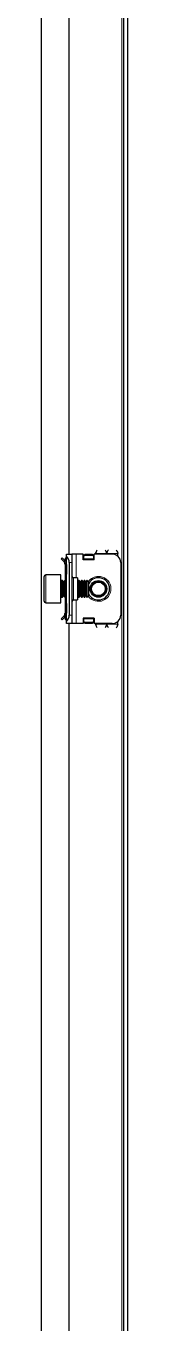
# Model space of a CAD drawing. Header units: millimetres. Extents: x -470 to 1925, y -869 to 1304.
# Drawn here: x 1893.2 to 1924.2, y 273.4 to 740.6 of the extents above; entities that cross this region are included whole.
import ezdxf

# ---------------------------------------------------------------- set-up
doc = ezdxf.new("R2010")
doc.units = ezdxf.units.MM

msp = doc.modelspace()

# ---------------------------------------------------------------- linework, layer by layer
at = {"color": 7, "linetype": 'Continuous', "lineweight": 25}
for p, q in [((1922.74, 1205.83), (1922.74, -755.17)), ((1924.24, 1205.83), (1924.24, -755.17)), ((1893.24, -724.17), (1893.24, 1174.83)), ((1903.24, 550.33), (1903.24, 1125.33)), ((1900.68, 548.97), (1900.32, 548.62)), ((1901.3, 547.64), (1900.32, 548.62)), ((1901.65, 547.99), (1900.68, 548.97)), ((1901.3, 547.64), (1901.65, 547.99)), ((1901.74, 548.33), (1901.74, 547.94)), ((1902.03, 549.04), (1902.24, 549.24)), ((1902.24, 550.33), (1904.24, 550.33)), ((1902.24, 549.57), (1902.24, 550.33)), ((1902.24, 526.09), (1902.24, 549.57)), ((1903.24, 547.33), (1903.24, 528.33)), ((1904.24, 550.33), (1904.24, 547.33)), ((1905.74, 550.33), (1904.24, 550.33)), ((1904.24, 547.33), (1904.24, 528.33)), ((1908.24, 550.33), (1905.74, 550.33)), ((1908.24, 548.33), (1908.24, 550.33)), ((1912.24, 548.33), (1908.24, 548.33)), ((1908.49, 549.95), (1908.99, 550.31)), ((1908.99, 549.95), (1908.49, 549.6)), ((1908.49, 549.6), (1908.49, 549.95)), ((1908.49, 548.68), (1908.49, 549.6)), ((1908.49, 548.33), (1908.49, 548.68)), ((1908.99, 550.31), (1908.99, 549.95)), ((1908.99, 550.31), (1911.49, 550.31)), ((1908.99, 549.95), (1911.49, 549.95)), ((1911.49, 549.95), (1911.49, 550.31)), ((1911.49, 550.31), (1911.99, 549.95)), ((1911.99, 549.6), (1911.49, 549.95)), ((1911.99, 549.95), (1911.99, 549.6)), ((1911.99, 549.6), (1911.99, 548.68)), ((1911.99, 548.68), (1911.99, 548.33)), ((1912.04, 550.21), (1912.04, 548.33)), ((1912.24, 550.21), (1912.04, 550.21)), ((1912.24, 548.33), (1912.24, 550.33)), ((1918.74, 550.33), (1912.24, 550.33)), ((1912.74, 550.33), (1912.74, 550.58)), ((1920.74, 549.57), (1920.74, 550.58)), ((1921.74, 547.33), (1921.74, 528.33)), ((1894.24, 533.43), (1894.24, 542.23)), ((1900.24, 542.83), (1894.84, 542.83)), ((1900.24, 532.83), (1900.24, 542.83)), ((1901.74, 546.58), (1902.24, 546.58)), ((1901.74, 546.58), (1901.74, 543.08)), ((1902.24, 543.08), (1901.74, 543.08)), ((1901.74, 543.08), (1901.74, 540.83)), ((1902.24, 546.58), (1902.24, 543.08)), ((1900.85, 540.83), (1900.49, 540.83)), ((1901.24, 540.28), (1900.85, 540.83)), ((1900.85, 540.36), (1900.85, 540.83)), ((1900.85, 534.83), (1900.85, 540.36)), ((1901.63, 540.83), (1901.24, 540.28)), ((1901.24, 539.89), (1901.24, 540.28)), ((1901.24, 535.38), (1901.24, 539.89)), ((1901.85, 540.83), (1901.63, 540.83)), ((1901.63, 540.36), (1901.63, 540.83)), ((1901.63, 534.83), (1901.63, 540.36)), ((1902.24, 540.28), (1901.85, 540.83)), ((1901.85, 540.36), (1901.85, 540.83)), ((1901.85, 534.83), (1901.85, 540.36)), ((1906.24, 541.83), (1904.74, 541.83)), ((1906.24, 541.83), (1906.24, 533.83)), ((1906.63, 540.83), (1906.24, 540.28)), ((1906.85, 540.83), (1906.63, 540.83)), ((1906.63, 540.36), (1906.63, 540.83)), ((1906.63, 534.83), (1906.63, 540.36)), ((1907.24, 540.28), (1906.85, 540.83)), ((1906.85, 540.36), (1906.85, 540.83)), ((1906.85, 534.83), (1906.85, 540.36)), ((1907.63, 540.83), (1907.24, 540.28)), ((1907.24, 539.89), (1907.24, 540.28)), ((1907.24, 535.38), (1907.24, 539.89)), ((1907.85, 540.83), (1907.63, 540.83)), ((1907.63, 540.36), (1907.63, 540.83)), ((1907.63, 534.83), (1907.63, 540.36)), ((1908.24, 540.28), (1907.85, 540.83)), ((1907.85, 540.36), (1907.85, 540.83)), ((1907.85, 534.83), (1907.85, 540.36)), ((1908.63, 540.83), (1908.24, 540.28)), ((1908.24, 539.89), (1908.24, 540.28)), ((1908.24, 535.38), (1908.24, 539.89)), ((1908.85, 540.83), (1908.63, 540.83)), ((1908.63, 540.36), (1908.63, 540.83)), ((1908.63, 534.83), (1908.63, 540.36)), ((1909.24, 540.28), (1908.85, 540.83)), ((1908.85, 540.36), (1908.85, 540.83)), ((1908.85, 534.83), (1908.85, 540.36)), ((1909.63, 540.83), (1909.24, 540.28)), ((1909.24, 539.89), (1909.24, 540.28)), ((1909.24, 535.38), (1909.24, 539.89)), ((1909.68, 540.83), (1909.63, 540.83)), ((1909.63, 540.36), (1909.63, 540.83)), ((1909.63, 534.83), (1909.63, 540.36)), ((1910.24, 540.28), (1909.68, 540.83)), ((1909.68, 534.83), (1909.68, 540.83)), ((1910.24, 535.38), (1910.24, 540.28)), ((1894.84, 532.83), (1900.24, 532.83)), ((1900.49, 534.83), (1900.85, 534.83)), ((1900.85, 534.83), (1901.24, 535.38)), ((1901.24, 535.38), (1901.63, 534.83)), ((1901.63, 534.83), (1901.85, 534.83)), ((1901.74, 534.83), (1901.74, 532.58)), ((1901.85, 534.83), (1902.24, 535.38)), ((1904.74, 533.83), (1906.24, 533.83)), ((1906.24, 535.38), (1906.63, 534.83)), ((1906.63, 534.83), (1906.85, 534.83)), ((1906.85, 534.83), (1907.24, 535.38)), ((1907.24, 535.38), (1907.63, 534.83)), ((1907.63, 534.83), (1907.85, 534.83)), ((1907.85, 534.83), (1908.24, 535.38)), ((1908.24, 535.38), (1908.63, 534.83)), ((1908.63, 534.83), (1908.85, 534.83)), ((1908.85, 534.83), (1909.24, 535.38)), ((1909.24, 535.38), (1909.63, 534.83)), ((1909.63, 534.83), (1909.68, 534.83)), ((1909.68, 534.83), (1910.24, 535.38)), ((1901.3, 528.02), (1900.32, 527.04)), ((1901.3, 528.02), (1901.65, 527.67)), ((1901.74, 532.58), (1902.24, 532.58)), ((1901.74, 532.58), (1901.74, 529.08)), ((1901.74, 529.08), (1902.24, 529.08)), ((1902.24, 532.58), (1902.24, 529.08)), ((1904.24, 528.33), (1904.24, 525.33)), ((1900.68, 526.69), (1900.32, 527.04)), ((1901.65, 527.67), (1900.68, 526.69)), ((1901.74, 527.33), (1901.74, 527.79)), ((1902.24, 526.42), (1902.03, 526.62)), ((1902.24, 525.33), (1902.24, 526.09)), ((1904.24, 525.33), (1902.24, 525.33)), ((1903.24, -74.67), (1903.24, 525.33)), ((1905.74, 525.33), (1904.24, 525.33)), ((1908.24, 525.33), (1905.74, 525.33)), ((1912.24, 527.33), (1908.24, 527.33)), ((1908.24, 527.33), (1908.24, 525.33)), ((1908.49, 526.98), (1908.49, 527.33)), ((1908.49, 526.06), (1908.49, 526.98)), ((1908.49, 526.06), (1908.99, 525.71)), ((1908.49, 525.71), (1908.49, 526.06)), ((1908.99, 525.36), (1908.49, 525.71)), ((1911.49, 525.71), (1908.99, 525.71)), ((1908.99, 525.71), (1908.99, 525.36)), ((1911.49, 525.36), (1908.99, 525.36)), ((1911.49, 525.71), (1911.99, 526.06)), ((1911.49, 525.36), (1911.49, 525.71)), ((1911.99, 525.71), (1911.49, 525.36)), ((1911.99, 527.33), (1911.99, 526.98)), ((1911.99, 526.98), (1911.99, 526.06)), ((1911.99, 526.06), (1911.99, 525.71)), ((1912.04, 527.33), (1912.04, 525.45)), ((1912.04, 525.45), (1912.24, 525.45)), ((1912.24, 527.33), (1912.24, 525.33)), ((1918.74, 525.33), (1912.24, 525.33)), ((1912.74, 525.08), (1912.74, 525.33)), ((1920.74, 525.08), (1920.74, 526.09))]:
    msp.add_line(p, q, dxfattribs=at)
at = {"color": 8, "linetype": 'Continuous', "lineweight": 18}
for p, q in [((1922.14, 1203.73), (1922.14, -753.07)), ((1902.24, 548.33), (1901.74, 548.33)), ((1902.24, 548.83), (1902.03, 549.04)), ((1904.24, 547.33), (1903.24, 547.33)), ((1905.74, 550.33), (1905.74, 541.83)), ((1911.99, 548.68), (1908.49, 548.68)), ((1912.74, 550.58), (1916.74, 550.58)), ((1920.74, 550.58), (1916.74, 550.58)), ((1894.84, 542.83), (1894.84, 532.83)), ((1900.49, 540.83), (1900.49, 536.21)), ((1904.74, 541.83), (1904.74, 533.83)), ((1900.49, 536.21), (1900.49, 534.83)), ((1905.74, 533.83), (1905.74, 525.33)), ((1903.24, 528.33), (1904.24, 528.33)), ((1902.24, 527.33), (1901.74, 527.33)), ((1902.24, 526.83), (1902.03, 526.62)), ((1908.49, 526.98), (1911.99, 526.98)), ((1916.74, 525.08), (1912.74, 525.08)), ((1920.74, 525.08), (1916.74, 525.08))]:
    msp.add_line(p, q, dxfattribs=at)
at = {"color": 7, "linetype": 'Continuous', "lineweight": 25}
for radius in [3, 2.76, 2.45]:
    msp.add_circle((1913.74, 537.83), radius, dxfattribs=at)
for centre, radius, start, end in [((1902.74, 548.33), 1, 135, 180), ((1900.24, 547.33), 3, 360, 48.1897), ((1918.74, 547.33), 3, 360, 90), ((1894.84, 542.23), 0.6, 90, 180), ((1904.74, 542.33), 0.5, 180, 270), ((1900.49, 541.08), 0.25, 180, 270), ((1913.74, 537.83), 4, 270, 151.045), ((1894.84, 533.43), 0.6, 180, 270), ((1900.49, 534.58), 0.25, 90, 180), ((1904.74, 533.33), 0.5, 90, 180), ((1913.74, 537.83), 4, 208.955, 270), ((1900.24, 528.33), 3, 311.8103, 360), ((1918.74, 528.33), 3, 270, 360), ((1902.74, 527.33), 1, 180, 225)]:
    msp.add_arc(centre, radius, start, end, dxfattribs=at)
at = {"color": 8, "linetype": 'Continuous', "lineweight": 18}
for start, end in [(215.4622, 90), (90, 144.5378)]:
    msp.add_arc((1913.74, 537.83), 4.5, start, end, dxfattribs=at)
at = {"color": 7, "linetype": 'Continuous', "lineweight": 25}
for points, knots in [([(1912.74, 550.58), (1912.83, 550.82), (1913.03, 551.31), (1913.22, 551.71), (1913.31, 551.9)], [0, 0, 0, 0, 0.502065, 1, 1, 1, 1]), ([(1916.17, 551.89), (1916.25, 551.74), (1916.42, 551.39), (1916.61, 550.9), (1916.72, 550.62), (1916.74, 550.58)], [0, 0, 0, 0, 0.415483, 0.917152, 1, 1, 1, 1]), ([(1916.74, 550.58), (1916.83, 550.82), (1917.03, 551.31), (1917.22, 551.71), (1917.31, 551.9)], [0, 0, 0, 0, 0.502065, 1, 1, 1, 1]), ([(1920.17, 551.89), (1920.25, 551.74), (1920.42, 551.39), (1920.61, 550.9), (1920.72, 550.62), (1920.74, 550.58)], [0, 0, 0, 0, 0.415483, 0.917152, 1, 1, 1, 1]), ([(1901.74, 546.58), (1901.72, 546.77), (1901.69, 547.06), (1901.5, 547.41), (1901.37, 547.56), (1901.3, 547.64)], [0, 0, 0, 0, 0.485042, 0.738404, 1, 1, 1, 1]), ([(1902.24, 546.58), (1902.21, 546.82), (1902.16, 547.31), (1901.87, 547.76), (1901.68, 547.97), (1901.65, 547.99)], [0, 0, 0, 0, 0.461863, 0.923726, 1, 1, 1, 1]), ([(1901.3, 528.02), (1901.42, 528.17), (1901.6, 528.4), (1901.72, 528.78), (1901.73, 528.98), (1901.74, 529.08)], [0, 0, 0, 0, 0.485042, 0.738404, 1, 1, 1, 1]), ([(1901.65, 527.67), (1901.81, 527.85), (1902.11, 528.23), (1902.23, 528.76), (1902.24, 529.04), (1902.24, 529.08)], [0, 0, 0, 0, 0.461863, 0.923726, 1, 1, 1, 1]), ([(1913.31, 523.77), (1913.23, 523.93), (1913.06, 524.27), (1912.87, 524.76), (1912.75, 525.04), (1912.74, 525.08)], [0, 0, 0, 0, 0.415483, 0.917152, 1, 1, 1, 1]), ([(1916.74, 525.08), (1916.64, 524.84), (1916.45, 524.35), (1916.26, 523.95), (1916.17, 523.76)], [0, 0, 0, 0, 0.502065, 1, 1, 1, 1]), ([(1917.31, 523.77), (1917.23, 523.93), (1917.06, 524.27), (1916.87, 524.76), (1916.75, 525.04), (1916.74, 525.08)], [0, 0, 0, 0, 0.415483, 0.917152, 1, 1, 1, 1]), ([(1920.74, 525.08), (1920.64, 524.84), (1920.45, 524.35), (1920.26, 523.95), (1920.17, 523.76)], [0, 0, 0, 0, 0.502065, 1, 1, 1, 1])]:
    msp.add_open_spline(points, degree=3, knots=knots, dxfattribs=at)

doc.saveas('drawing.dxf')
